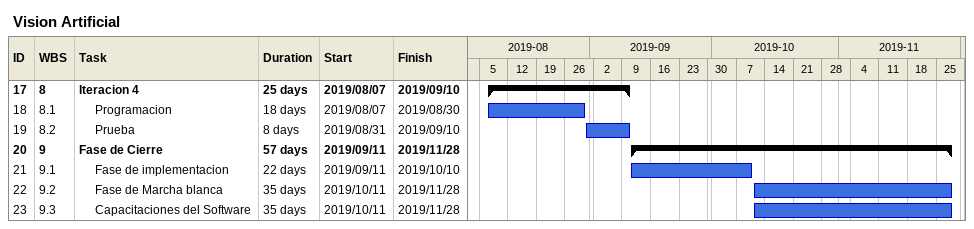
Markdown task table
Vision Artificial

| ID | WBS | Task | Duration | Start | Finish |
|---|---|---|---|---|---|
| 17 | 8 | **Iteracion 4** | 25d | 2019-08-07 | 2019-09-10 |
| 18 | 8.1 | Programacion | 18d | 2019-08-07 | 2019-08-30 |
| 19 | 8.2 | Prueba | 8d | 2019-08-31 | 2019-09-10 |
| 20 | 9 | **Fase de Cierre** | 57d | 2019-09-11 | 2019-11-28 |
| 21 | 9.1 | Fase de implementacion | 22d | 2019-09-11 | 2019-10-10 |
| 22 | 9.2 | Fase de Marcha blanca | 35d | 2019-10-11 | 2019-11-28 |
| 23 | 9.3 | Capacitaciones del Software | 35d | 2019-10-11 | 2019-11-28 |
